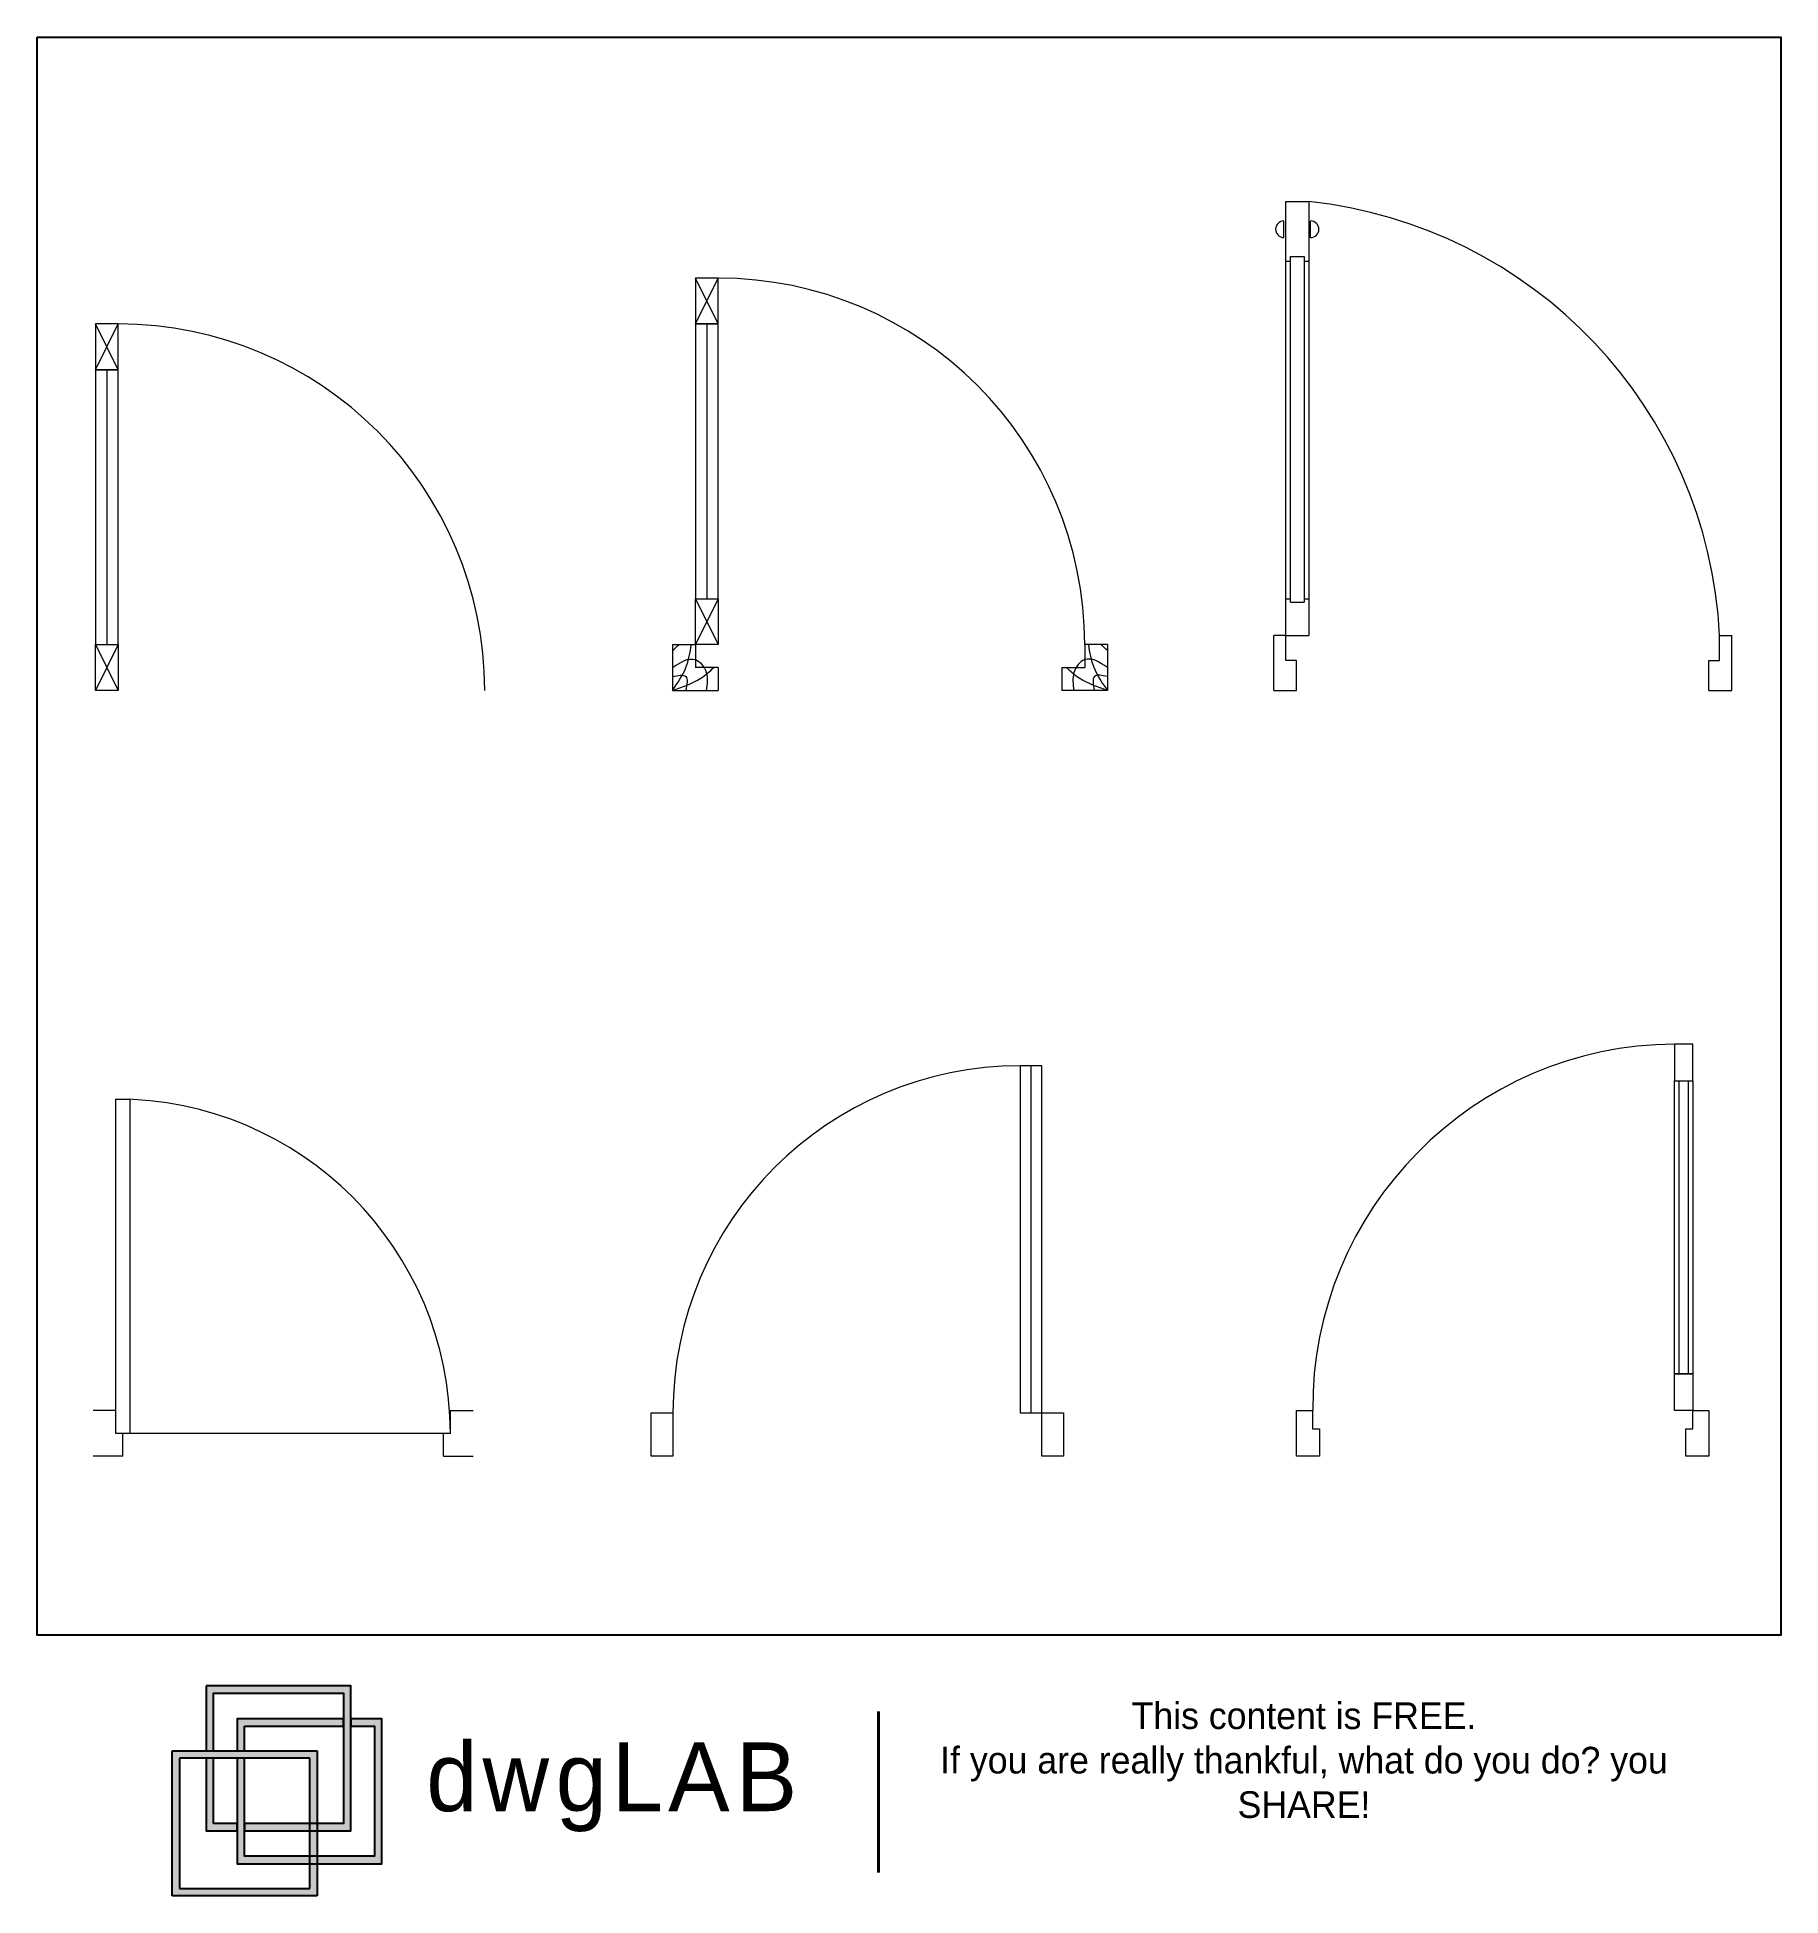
# Model space of a CAD drawing. Header units: millimetres. Extents: x 129.85 to 133.66, y 167.9 to 171.96.
import ezdxf

# ---------------------------------------------------------------- set-up
doc = ezdxf.new("R2010")
doc.units = ezdxf.units.MM
doc.layers.add('001_Dark_1 20', color=7, linetype='Continuous', lineweight=0)
for name, color, linetype, plot in [('02', 251, 'Continuous', False), ('dwgLAB', 250, 'Continuous', False), ('Rectang.', 251, 'Continuous', False)]:
    doc.layers.add(name, color=color, linetype=linetype, plot=plot)

# ---------------------------------------------------------------- blocks, each defined once
blk = doc.blocks.new('A$C2D7661C6')
for p, q in [((0, 700), (50, 800)), ((50, 700), (0, 800)), ((25, 700), (25, 100)), ((50, 100), (0, 0)), ((0, 100), (50, 0))]:
    blk.add_line(p, q)
for points in [[(0, 700), (50, 700), (50, 800), (0, 800)], [(0, 100), (50, 100), (50, 700), (0, 700)], [(0, 100), (50, 100), (50, 0), (0, 0)]]:
    blk.add_lwpolyline(points, close=True)
at = {"linetype": 'Continuous'}
blk.add_arc((50, 0), 800, 0, 90, dxfattribs=at)
blk = doc.blocks.new('A$C7F556C88')
blk.add_blockref('A$C2D7661C6', (0, 0))
blk = doc.blocks.new('A$C05E21637')
for p, q in [((50, 800), (100, 900)), ((100, 800), (50, 900)), ((75, 800), (75, 200)), ((100, 200), (50, 100)), ((50, 200), (100, 100)), ((0, 100), (0, 0)), ((0, 100), (50, 100)), ((50, 100), (50, 50)), ((900, 100), (900, 50)), ((950, 100), (900, 100)), ((950, 100), (950, 0)), ((100, 50), (50, 50)), ((100, 50), (100, 0)), ((850, 50), (900, 50)), ((850, 50), (850, 0)), ((0, 0), (100, 0)), ((950, 0), (850, 0))]:
    blk.add_line(p, q)
for points in [[(50, 800), (100, 800), (100, 900), (50, 900)], [(50, 200), (100, 200), (100, 800), (50, 800)], [(50, 200), (100, 200), (100, 100), (50, 100)]]:
    blk.add_lwpolyline(points, close=True)
at = {"linetype": 'Continuous'}
blk.add_arc((100, 100), 800, 0, 90, dxfattribs=at)
for points, knots in [([(0, 0), (11.2, 16), (32.5, 46.3), (38.7, 82.7), (41.2, 100)], [0, 0, 0, 0, 57.729567, 109.527977, 109.527977, 109.527977, 109.527977]), ([(950, 0), (938.8, 16), (917.5, 46.3), (911.3, 82.7), (908.8, 100)], [0, 0, 0, 0, 57.729567, 109.527977, 109.527977, 109.527977, 109.527977]), ([(0, 0), (21.6, 7.2), (55.2, 18.3), (81.2, 41.3), (90.1, 50)], [0, 0, 0, 0, 67.133415, 104.197904, 104.197904, 104.197904, 104.197904]), ([(950, 0), (928.4, 7.2), (894.8, 18.3), (868.8, 41.3), (859.9, 50)], [0, 0, 0, 0, 67.133415, 104.197904, 104.197904, 104.197904, 104.197904])]:
    blk.add_open_spline(points, degree=3, knots=knots)
for points in [[(0, 86.7), (4.7, 91.3), (9.4, 95.9), (15.1, 100)], [(950, 86.7), (945.3, 91.3), (940.6, 95.9), (934.9, 100)]]:
    blk.add_open_spline(points, degree=3)
for points in [[(0, 50), (50, 67), (73.5, 39.3), (73.5, 0)], [(950, 50), (900, 67), (876.5, 39.3), (876.5, 0)], [(0, 30.3), (28.8, 30.3), (28.8, 0)], [(950, 30.3), (921.2, 30.3), (921.2, 0)]]:
    blk.add_spline(points, degree=3)
blk = doc.blocks.new('A$C2F7241D3')
for p, q in [((26.4, 1067.1), (76.4, 1067.1)), ((26.4, 120), (26.4, 1067.1)), ((76.4, 1067.1), (76.4, 120)), ((22.3, 988.6), (22.3, 1024.7)), ((80.5, 988.6), (80.5, 1024.7)), ((26.4, 937.1), (36.4, 937.1)), ((36.4, 947.6), (66.4, 947.6)), ((36.4, 192.5), (36.4, 947.6)), ((66.4, 947.6), (66.4, 192.5)), ((66.4, 937.1), (76.4, 937.1)), ((26.4, 200), (36.4, 200)), ((36.4, 192.5), (66.4, 192.5)), ((66.4, 200), (76.4, 200)), ((26.4, 120), (0, 120)), ((0, 0), (0, 120)), ((26.4, 120), (76.4, 120)), ((26.4, 65.2), (26.4, 120)), ((973.6, 65.2), (973.6, 120)), ((973.6, 120), (1000, 120)), ((1000, 0), (1000, 120)), ((50, 65.2), (26.4, 65.2)), ((50, 0), (50, 65.2)), ((950, 65.2), (973.6, 65.2)), ((950, 0), (950, 65.2)), ((0, 0), (50, 0)), ((950, 0), (1000, 0))]:
    blk.add_line(p, q)
for centre, radius, start, end in [((-28.7, 69.1), 1003.5, 2.9057, 83.9884), ((22.3, 1006.7), 18.1, 90, 270), ((80.5, 1006.7), 18.1, 270, 90)]:
    blk.add_arc(centre, radius, start, end)
blk = doc.blocks.new('A$C72DF01B0')
for p, q in [((50, 100), (0, 100)), ((780, 50), (780, 100)), ((780, 100), (830, 100)), ((65, 0), (65, 50)), ((780, 50), (80, 50)), ((765, 0), (765, 50)), ((65, 0), (0, 0)), ((765, 0), (830, 0))]:
    blk.add_line(p, q)
blk.add_lwpolyline([(50, 780), (80, 780), (80, 50), (50, 50)], close=True)
blk.add_arc((50, 50), 730, 0, 90)
blk = doc.blocks.new('A$C296830DC')
blk.add_line((828.9, 852.6), (828.9, 94.7))
for points in [[(852.6, 94.7), (852.6, 852.6), (805.3, 852.6), (805.3, 94.7)], [(47.4, 94.7), (47.4, 0), (0, 0), (0, 94.7)], [(900, 94.7), (900, 0), (852.6, 0), (852.6, 94.7)]]:
    blk.add_lwpolyline(points, close=True)
blk.add_arc((805.3, 94.7), 757.9, 90, 180)
blk = doc.blocks.new('A$C184E58E8')
for points in [[(825, 900), (825, 820), (865, 820), (865, 900)], [(825, 180), (825, 820), (865, 820), (865, 180)], [(835, 180), (835, 820), (855, 820), (855, 180)], [(825, 100), (825, 180), (865, 180), (865, 100)], [(35, 100), (35, 60), (50, 60), (50, 50), (50, 0), (0, 0), (0, 100)], [(865, 100), (900, 100), (900, 0), (850, 0), (850, 50), (850, 60), (865, 60)]]:
    blk.add_lwpolyline(points, close=True)
blk.add_arc((830, 105), 795, 90.3603, 180.3603)
blk = doc.blocks.new('DWGlab_ok')
at = {"layer": 'dwgLAB'}
h = blk.add_hatch(color=2, dxfattribs=at)
h.dxf.hatch_style = 2
h.paths.add_polyline_path([(0.0369, 0.2289), (0.0369, 0.158), (0.045, 0.158), (0.045, 0.2209), (0.1869, 0.2209), (0.1869, 0.079), (0.0788, 0.079), (0.0788, 0.0709), (0.1949, 0.0709), (0.1949, 0.2289)])
h = blk.add_hatch(color=13, dxfattribs=at)
h.dxf.hatch_style = 2
h.paths.add_polyline_path([(0.1949, 0.193), (0.1949, 0.1849), (0.2207, 0.1849), (0.2207, 0.0431), (0.0788, 0.0431), (0.0788, 0.1499), (0.0708, 0.1499), (0.0708, 0.035), (0.2287, 0.035), (0.2287, 0.193)])
h = blk.add_hatch(color=13, dxfattribs=at)
h.dxf.hatch_style = 2
h.paths.add_polyline_path([(0.0788, 0.1849), (0.1869, 0.1849), (0.1869, 0.193), (0.0708, 0.193), (0.0708, 0.158), (0.0788, 0.158)])
h = blk.add_hatch(color=155, dxfattribs=at)
h.dxf.hatch_style = 2
h.paths.add_polyline_path([(0.158, 0), (0, 0), (0, 0.158), (0.158, 0.158)])
h.paths.add_polyline_path([(0.0081, 0.0081), (0.1499, 0.0081), (0.1499, 0.1499), (0.0081, 0.1499)])
h = blk.add_hatch(color=2, dxfattribs=at)
h.dxf.hatch_style = 2
h.paths.add_polyline_path([(0.045, 0.079), (0.045, 0.1499), (0.0369, 0.1499), (0.0369, 0.0709), (0.0708, 0.0709), (0.0708, 0.079)])
at = {"layer": 'dwgLAB', "color": 155}
for p, q in [((0, 0), (0, 0.158)), ((0, 0.158), (0.158, 0.158)), ((0.1499, 0.1499), (0.0081, 0.1499)), ((0.0081, 0.1499), (0.0081, 0.0081)), ((0.1499, 0.0081), (0.1499, 0.1499)), ((0.158, 0.158), (0.158, 0)), ((0.158, 0), (0, 0)), ((0.0081, 0.0081), (0.1499, 0.0081))]:
    blk.add_line(p, q, dxfattribs=at)
at = {"layer": 'dwgLAB', "color": 2}
for points in [[(0.0369, 0.2289), (0.0369, 0.158), (0.045, 0.158), (0.045, 0.2209), (0.1869, 0.2209), (0.1869, 0.079), (0.0788, 0.079), (0.0788, 0.0709), (0.1949, 0.0709), (0.1949, 0.2289), (0.0369, 0.2289)], [(0.045, 0.079), (0.045, 0.1499), (0.0369, 0.1499), (0.0369, 0.0709), (0.0708, 0.0709), (0.0708, 0.079), (0.045, 0.079)]]:
    blk.add_lwpolyline(points, dxfattribs=at)
at = {"layer": 'dwgLAB', "color": 13}
for points in [[(0.1949, 0.193), (0.1949, 0.1849), (0.2207, 0.1849), (0.2207, 0.0431), (0.0788, 0.0431), (0.0788, 0.1499), (0.0708, 0.1499), (0.0708, 0.035), (0.2287, 0.035), (0.2287, 0.193), (0.1949, 0.193)], [(0.0788, 0.1849), (0.1869, 0.1849), (0.1869, 0.193), (0.0708, 0.193), (0.0708, 0.158), (0.0788, 0.158), (0.0788, 0.1849)]]:
    blk.add_lwpolyline(points, dxfattribs=at)
at = {"layer": 'dwgLAB', "color": 9, "linetype": 'Continuous', "lineweight": 40}
blk.add_lwpolyline([(0.7701, 0.0256), (0.7701, 0.2011)], dxfattribs=at)
at = {"layer": 'dwgLAB', "color": 7}
for s, width, heights, insert, char_height, attachment_point in [('{\\H0.91667x;\\C0;This content is FREE.\\PIf you are really thankful, what do you do? you SHARE!}', 0.805462, [0.5251], (1.2337, 0.2109), 0.031712, 2), ('{\\T1.1;dwgLAB}', 17.629903, [0], (0.277, 0.1673), 0.075, 1)]:
    blk.add_mtext_dynamic_manual_height_columns(s, width=width, gutter_width=12.5, heights=heights, dxfattribs=dict(at, insert=insert, char_height=char_height, attachment_point=attachment_point))

msp = doc.modelspace()

# ---------------------------------------------------------------- linework, layer by layer
at = {"layer": '02'}
msp.add_lwpolyline([(129.8498, 171.9625), (133.6567, 171.9625), (133.6567, 168.4733), (129.8498, 168.4733), (129.8498, 171.9625)], dxfattribs=at)
at = {"layer": 'Rectang.'}
msp.add_lwpolyline([(129.8498, 171.9625), (133.6567, 171.9625), (133.6567, 168.4733), (129.8498, 168.4733), (129.8498, 171.9625)], dxfattribs=at)

# ---------------------------------------------------------------- block references
at = {"layer": '001_Dark_1 20', "xscale": 0.001, "yscale": 0.001, "zscale": 0.001}
for name, p in [('A$C2F7241D3', (132.5496, 170.5363)), ('A$C05E21637', (131.2369, 170.5363)), ('A$C7F556C88', (129.9769, 170.5363)), ('A$C184E58E8', (132.5996, 168.8639)), ('A$C296830DC', (131.1905, 168.8639)), ('A$C72DF01B0', (129.9719, 168.8639))]:
    msp.add_blockref(name, p, dxfattribs=at)
at = {"layer": 'dwgLAB', "color": 0, "xscale": 2.003010991562531, "yscale": 2.003010991562531, "zscale": 2.003010991562531}
msp.add_blockref('DWGlab_ok', (130.1445, 167.9041), dxfattribs=at)

doc.saveas('drawing.dxf')
